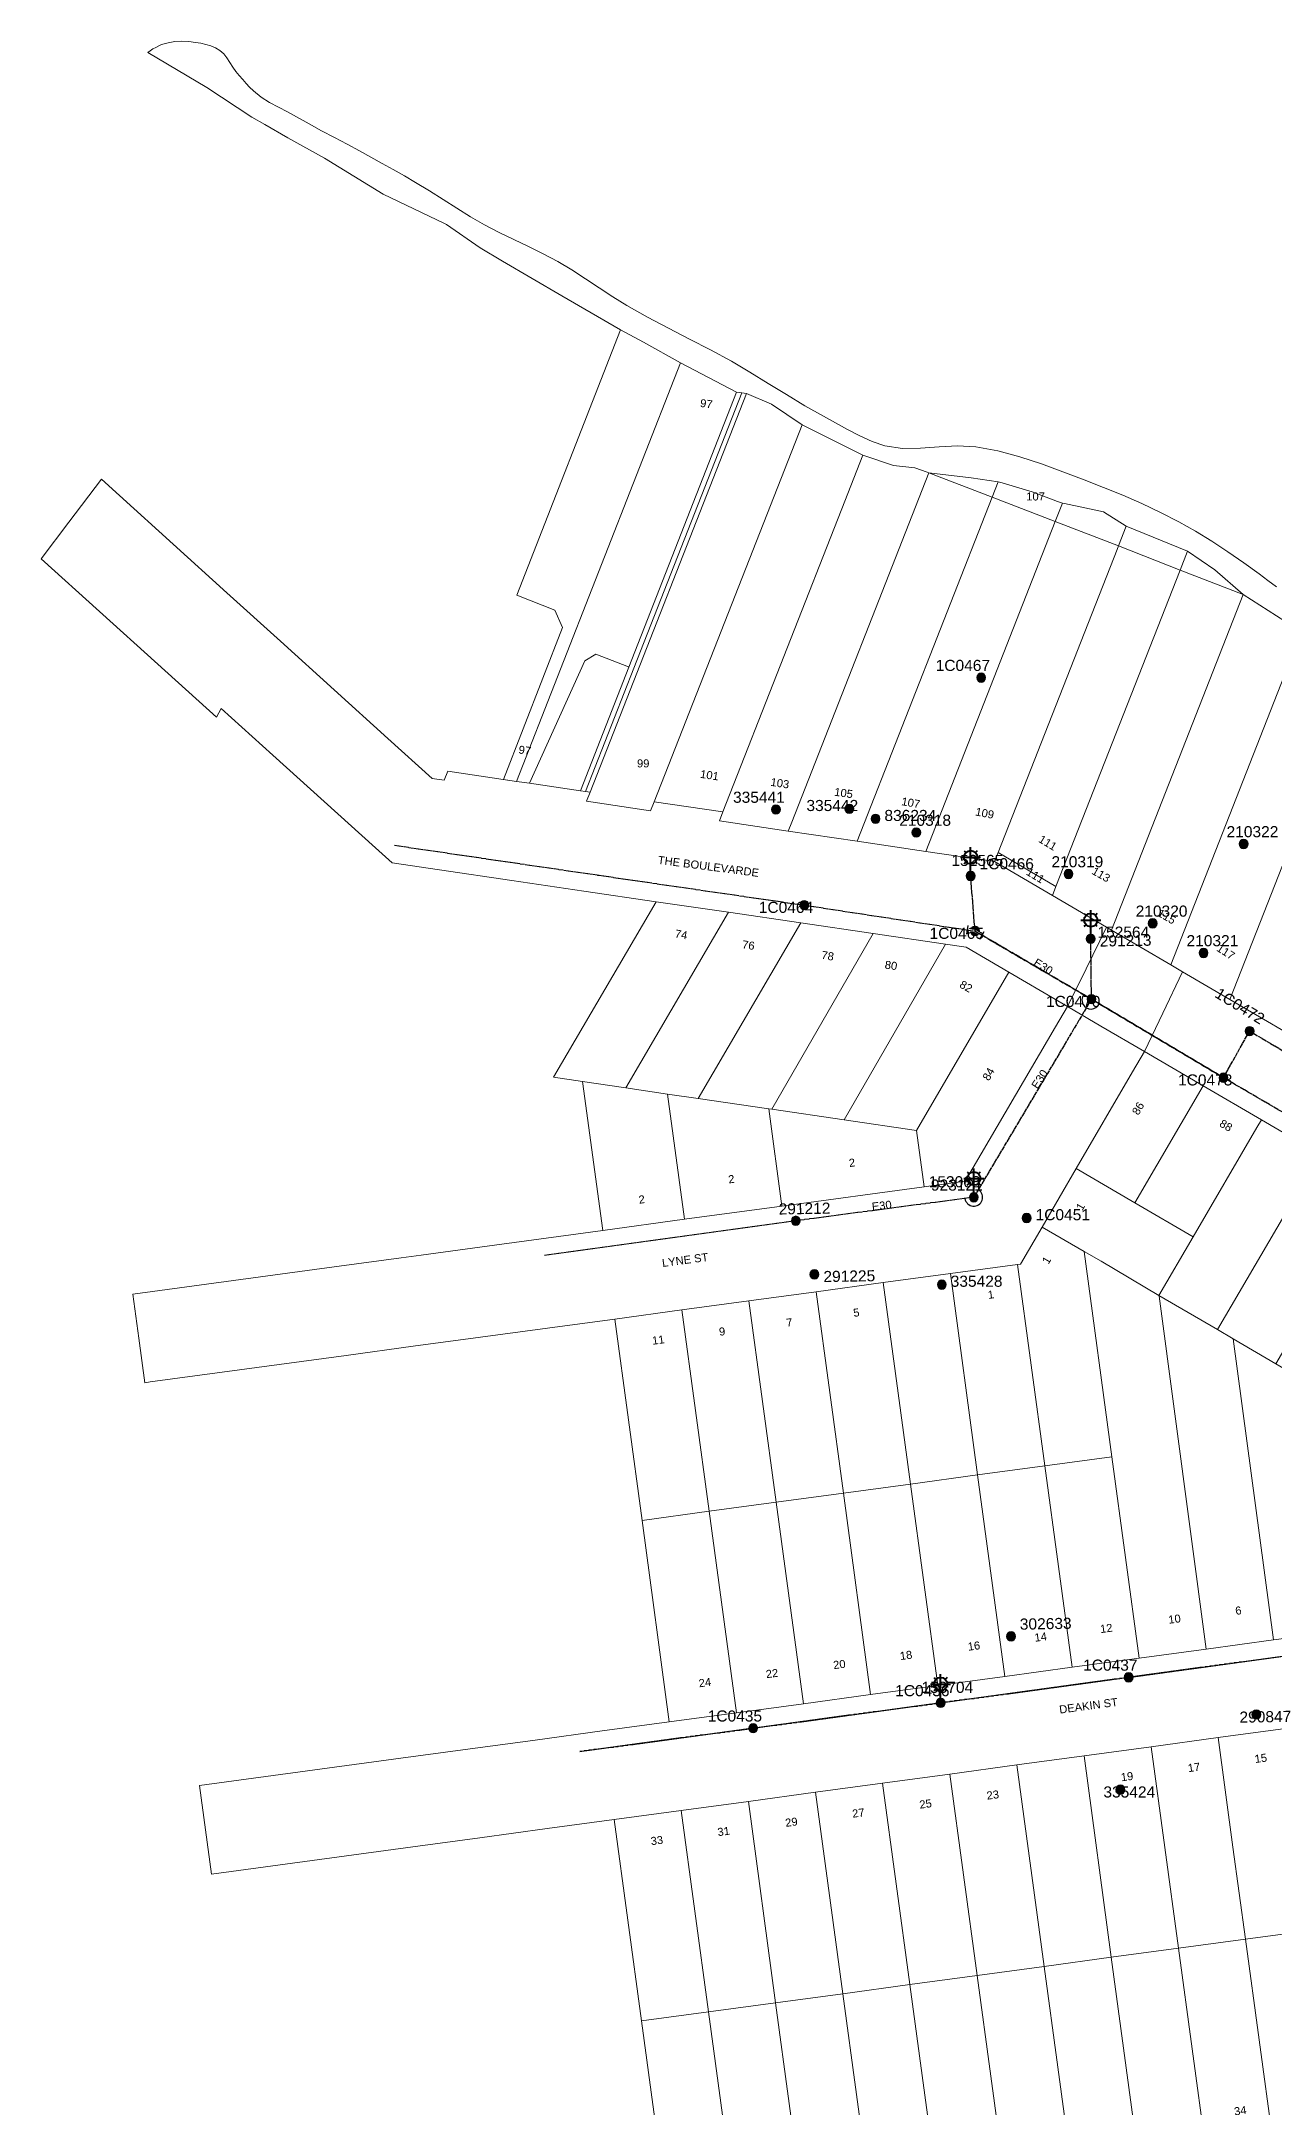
# Model space of a CAD drawing. Header units: metres. Extents: x 299834 to 302538, y 6172833 to 6174390.
# Drawn here: x 299833.8 to 300111.3, y 6173644.1 to 6174108.9 of the extents above; entities that cross this region are included whole.
import ezdxf
from ezdxf.enums import TextEntityAlignment as Align

# ---------------------------------------------------------------- set-up
doc = ezdxf.new("R2010")
doc.units = ezdxf.units.M
doc.linetypes.add('Cable Exist OH', pattern=[1, 1, 0])
doc.layers.get('0').update_dxf_attribs({"color": 6})
for name, color, linetype, lineweight in [('Cadastre Buildings_SP_EXT', 9, 'Continuous', 5), ('Cadastre Land Parcels_SP_EXT', 9, 'Continuous', 5), ('Cadastre Roads_SP_EXT', 9, 'Continuous', 5)]:
    doc.layers.add(name, color=color, linetype=linetype, lineweight=lineweight)
for name, color, linetype in [('Equip_SP_SL_EXT', 7, 'Continuous'), ('Mains_LV_EXT', 7, 'Continuous'), ('Mains_SL_EXT', 7, 'Continuous'), ('SupportsOH_SP_TR_HV_LV_SL_EXT', 7, 'Continuous')]:
    doc.layers.add(name, color=color, linetype=linetype)
doc.styles.add('iecARIAL', font='arial.ttf', dxfattribs={"height": 2})
doc.styles.add('POLE_LABEL', font='arial.ttf')
doc.styles.get("Standard").update_dxf_attribs({"font": 'arial.ttf'})

# ---------------------------------------------------------------- blocks, each defined once
blk = doc.blocks.new('SL_LANTERN_EXT')
at = {"lineweight": 40}
for p, q in [((-1.46, 5.68), (-1.06, 5.28)), ((0, 1.97), (0, 6.47)), ((1.46, 5.68), (1.06, 5.28)), ((-2.25, 4.22), (2.25, 4.22)), ((-1.46, 2.76), (-1.06, 3.16)), ((0, 0), (0, 2.72)), ((1.46, 2.76), (1.06, 3.16))]:
    blk.add_line(p, q, dxfattribs=at)
blk.add_circle((0, 4.22), 1.5, dxfattribs=at)
at = {"style": 'iecARIAL', "flags": 8}
blk.add_attdef('ASSET_NUM', (1.5, 1.5), '', height=2.5, dxfattribs=at)
for tag, p, height, flags in [('OPERATING_VOLTAGE', (0.98, -1.65), 0.2, 9), ('ORIENTATION', (0.98, -1.85), 0.2, 9), ('OWNED_BY', (0.98, -2.05), 0.2, 9), ('STATE', (0.98, -2.25), 0.2, 9), ('CONSTRUCTED_VOLTAGE', (0.98, -0.65), 0.2, 9), ('CONTROL_TYPE', (0.98, -0.85), 0.2, 9), ('LANTERN_PURPOSE', (0.98, -1.05), 0.2, 9), ('LANTERN_TYPE', (0.98, -1.25), 0.2, 9), ('NO_PHASES', (0.98, -1.45), 0.2, 9), ('USAGE', (0.98, -2.45), 0.2, 9), ('CEXIST', (0.98, -2.65), 0.2, 9), ('CNEW', (0.98, -2.85), 0.2, 9), ('CNUMBER', (0.98, -3.05), 0.2, 9), ('CREMOVE', (0.98, -3.25), 0.2, 9), ('CREPLACE', (0.98, -3.45), 0.2, 9), ('LKINGHEIGHT', (0.98, -3.65), 0.2, 9), ('LBRACKET', (0.98, -3.85), 0.2, 9), ('LBRACKETVOCAB', (0.98, -4.05), 0.2, 9), ('LCATEGORY', (0.98, -4.25), 0.2, 9), ('LCHARGE1', (0.98, -4.45), 0.2, 9), ('LCHARGE1PERCENT', (0.98, -4.65), 0.2, 9), ('LNUMBER', (2.18, -3.25), 2.5, 8), ('STREETNAME', (0.98, -9.25), 0.2, 9), ('SUBURB', (0.98, -9.45), 0.2, 1), ('LCHARGE2', (0.98, -4.85), 0.2, 9), ('LCHARGE2PERCENT', (0.98, -5.05), 0.2, 9), ('LCHARGE3', (0.98, -5.25), 0.2, 9), ('LCHARGE3PERCENT', (0.98, -5.45), 0.2, 9), ('LEXIST', (0.98, -5.65), 0.2, 9), ('LLAMP', (0.98, -5.85), 0.2, 9), ('LLAMPVOCAB', (0.98, -6.05), 0.2, 9), ('LMAST', (0.98, -6.25), 0.2, 9), ('LMASTVOCAB', (0.98, -6.45), 0.2, 9), ('LNEW', (0.98, -6.65), 0.2, 9), ('LANTNUMBER', (0.98, -6.85), 0.2, 9), ('LOUTREACH', (0.98, -7.25), 0.2, 9), ('LOUTREACHVOCAB', (0.98, -7.45), 0.2, 9), ('LRATECODE', (0.98, -7.65), 0.2, 9), ('LREMOVE', (0.98, -7.85), 0.2, 9), ('LREPLACE', (0.98, -8.05), 0.2, 9), ('LTYPE', (0.98, -8.25), 0.2, 9), ('LTYPEVOCAB', (0.98, -8.45), 0.2, 9), ('LEGEND', (0.98, -8.65), 0.2, 9), ('LOCATION', (0.98, -8.85), 0.2, 9), ('NOTES', (0.98, -9.05), 0.2, 9)]:
    blk.add_attdef(tag, p, '', height=height, dxfattribs=dict(flags=flags))
blk = doc.blocks.new('POLE_EXT')
blk.add_hatch(color=256).paths.add_polyline_path([(-1, 0, 1), (1, 0, 1)])
blk.add_lwpolyline([(-1, 0, 1), (1, 0, 1)], format="xyb", close=True)
for tag, height, flags, p in [('pNumber', 2.5, 8, (-17.84, 2.07)), ('OWNED_BY', 0.2, 9, (1.35, -0.4)), ('SPECIAL_USE', 0.2, 9, (1.35, -0.8)), ('STATE', 0.2, 9, (1.35, -1)), ('cLV', 0.2, 9, (1.35, -1.4)), ('hDepth', 0.2, 9, (1.35, -1.6)), ('hDia', 0.2, 9, (1.35, -1.8)), ('cHV', 0.2, 9, (1.35, -2)), ('cLinedev', 0.2, 9, (1.35, -3.4)), ('pExisting', 0.2, 9, (1.35, -3.8)), ('pFooting', 0.2, 9, (1.35, -4.4)), ('pNew', 0.2, 9, (1.35, -4.6)), ('PARENT', 0.2, 9, (1.35, -0.6)), ('USAGE', 0.2, 9, (1.35, -1.2)), ('LBRACKET', 0.2, 9, (1.35, -2.2)), ('LExisting', 0.2, 9, (1.35, -2.4)), ('LANTNUMBER', 0.2, 9, (1.35, -2.6)), ('LOther', 0.2, 9, (1.35, -2.8)), ('LRemove', 0.2, 9, (1.35, -3)), ('LEGEND', 0.2, 9, (1.35, -3.2)), ('LOCATION', 0.2, 9, (1.35, -3.6)), ('PFNUMBER', 0.2, 9, (1.35, -4)), ('NEWPFNUMBER', 0.2, 9, (1.35, -4.2)), ('pRelocate', 0.2, 9, (1.35, -5)), ('pRemove', 0.2, 9, (1.35, -5.2)), ('pReplace', 0.2, 9, (1.35, -5.4)), ('pStay', 0.2, 9, (1.35, -5.6)), ('pType', 0.2, 9, (1.35, -5.8)), ('cspan', 0.2, 9, (1.35, -6)), ('STREETNAME', 0.2, 9, (1.35, -6.2)), ('SUBURB', 0.2, 9, (1.35, -6.4)), ('OPERATED_BY', 0.2, 9, (1.36, -7.01)), ('NOTES', 0.2, 9, (1.35, -6.6)), ('MAINTAINED_BY', 0.2, 9, (1.36, -6.81))]:
    blk.add_attdef(tag, text='', height=height, dxfattribs=dict(flags=flags)).set_placement(p, align=Align.MIDDLE_LEFT)
at = {"style": 'POLE_LABEL'}
for tag, height, flags, p in [('STRUCTURE_PLANT_NUMBER', 0.2, 9, (1.35, 0.03)), ('ASSET_NUM', 2.5, 8, (2, 2)), ('STREET_CODE', 0.2, 9, (1.35, -0.2))]:
    blk.add_attdef(tag, text='', height=height, dxfattribs=dict(at, flags=flags)).set_placement(p, align=Align.MIDDLE_LEFT)
at = {"flags": 1}
blk.add_attdef('Z', (1.35, -7.33), '', height=0.2, dxfattribs=at)
blk = doc.blocks.new('End Shackle_EXT')
blk.add_wipeout([(0, 0.25), (1.81, 0.25), (1.82, -0.25), (0, -0.25)])
blk.add_line((1.81, -1), (1.81, 1))
at = {"flags": 1}
blk.add_attdef('Z', (0, 0), '', height=0.2, dxfattribs=at)
at = {"flags": 9}
for tag, p in [('CONNECTOR_TYPE', (0, 0)), ('CONSTRUCTED_VOLTAGE', (0, -0.2)), ('OPERATING_VOLTAGE', (0, -0.6)), ('ORIENTATION', (0, -0.8)), ('OWNED_BY', (0, -1)), ('STATE', (0, -1.2)), ('NO_PHASES', (0, -0.4)), ('USAGE', (0, -1.4)), ('NOTES', (0, -1.6))]:
    blk.add_attdef(tag, text='', height=0.2, dxfattribs=at).set_placement(p, align=Align.MIDDLE_LEFT)

msp = doc.modelspace()

# ---------------------------------------------------------------- linework, layer by layer
at = {"layer": 'Cadastre Buildings_SP_EXT', "linetype": 'Continuous'}
for points in [[(300044.5, 6173786.42), (300038.36, 6173831.73), (300023.25, 6173829.68), (300029.39, 6173784.37), (300044.5, 6173786.42)], [(300074.57, 6173677.92), (300068.43, 6173723.24), (300053.33, 6173721.19), (300059.47, 6173675.87), (300074.57, 6173677.92)]]:
    msp.add_lwpolyline(points, close=True, dxfattribs=at)
at = {"layer": 'Cadastre Land Parcels_SP_EXT', "linetype": 'Continuous'}
msp.add_lwpolyline([(300111.72, 6173986.16), (300109.8, 6173987.63), (300107.86, 6173989.08), (300104.36, 6173991.6), (300100.79, 6173994.05), (300097.17, 6173996.42), (300093.49, 6173998.67), (300089.74, 6174000.81), (300085.62, 6174002.94), (300081.41, 6174004.94), (300077.14, 6174006.8), (300072.82, 6174008.56), (300068.48, 6174010.23), (300063.69, 6174012.05), (300058.85, 6174013.82), (300053.97, 6174015.43), (300049.05, 6174016.75), (300044.08, 6174017.68), (300039.99, 6174017.89), (300035.83, 6174017.66), (300031.67, 6174017.34), (300027.58, 6174017.29), (300027.58, 6174017.29), (300023.65, 6174017.88), (300020.78, 6174018.85), (300017.98, 6174020.12), (300015.23, 6174021.58), (300012.51, 6174023.11), (300009.79, 6174024.6), (300005.59, 6174026.93), (300001.46, 6174029.41), (299997.36, 6174031.95), (299993.26, 6174034.47), (299989.11, 6174036.91), (299984.42, 6174039.46), (299979.67, 6174041.92), (299974.92, 6174044.36), (299970.19, 6174046.85), (299965.55, 6174049.48), (299962.42, 6174051.42), (299959.34, 6174053.44), (299956.27, 6174055.47), (299953.18, 6174057.47), (299950.02, 6174059.35), (299946.78, 6174061.09), (299943.47, 6174062.71), (299940.14, 6174064.28), (299936.83, 6174065.89), (299933.57, 6174067.61), (299930.43, 6174069.44), (299927.33, 6174071.37), (299924.26, 6174073.33), (299921.17, 6174075.28), (299918.06, 6174077.16), (299915.55, 6174078.61), (299913.04, 6174080.03), (299910.52, 6174081.44), (299907.99, 6174082.84), (299905.46, 6174084.23), (299902.62, 6174085.77), (299899.77, 6174087.28), (299896.91, 6174088.78), (299894.07, 6174090.32), (299891.26, 6174091.9), (299889.26, 6174092.99), (299887.22, 6174094.05), (299885.22, 6174095.15), (299883.31, 6174096.36), (299881.56, 6174097.75), (299880.72, 6174098.56), (299879.92, 6174099.42), (299879.15, 6174100.31), (299878.39, 6174101.22), (299877.64, 6174102.13), (299876.93, 6174103.1), (299876.27, 6174104.13), (299875.6, 6174105.15), (299874.88, 6174106.08), (299874.03, 6174106.84), (299873.06, 6174107.4), (299872, 6174107.84), (299870.86, 6174108.18), (299869.71, 6174108.44), (299868.57, 6174108.63), (299867.04, 6174108.82), (299865.46, 6174108.89), (299863.88, 6174108.82), (299862.35, 6174108.58), (299860.92, 6174108.15), (299860.26, 6174107.86), (299859.61, 6174107.53), (299858.97, 6174107.17), (299858.36, 6174106.77), (299857.79, 6174106.34), (299871.09, 6174098.53), (299881.19, 6174091.86), (299884.17, 6174090.15), (299889.34, 6174087.18), (299897.59, 6174082.63), (299910.78, 6174074.53), (299924.57, 6174067.94), (299925, 6174067.65), (299932.56, 6174062.44), (299937.62, 6174059.47), (299950.92, 6174051.66), (299964.17, 6174043.99), (299969.3, 6174041.19), (299977.64, 6174036.6), (299990.28, 6174029.99), (299991.45, 6174029.81), (299992.52, 6174029.64), (299998.14, 6174027.29), (300005, 6174022.64), (300018.7, 6174015.81), (300025.55, 6174013.46), (300030.37, 6174012.94), (300033.11, 6174011.96), (300033.51, 6174011.83), (300043.03, 6174010.68), (300049.1, 6174009.82), (300050.05, 6174009.57), (300056.76, 6174007.54), (300062.48, 6174005.39), (300063.58, 6174004.98), (300064.05, 6174004.91), (300068.62, 6174003.93), (300072.83, 6174003.03), (300077.95, 6173999.86), (300091.72, 6173994.2), (300097.88, 6173989.99), (300104.26, 6173984.44), (300117.35, 6173976.07)], dxfattribs=at)
for points in [[(299977.64, 6174036.6), (299969.3, 6174041.19), (299964.17, 6174043.99), (299940.8, 6173984.28), (299949.4, 6173980.92), (299951.11, 6173977.03), (299937.86, 6173942.86), (299940.78, 6173942.42), (299977.64, 6174036.6)], [(299990.28, 6174029.99), (299977.64, 6174036.6), (299940.78, 6173942.42), (299943.7, 6173941.99), (299956.1, 6173969.52), (299958.59, 6173971.05), (299965.96, 6173968.16), (299966.06, 6173968.13), (299990.28, 6174029.99)], [(299967.14, 6173967.89), (299991.45, 6174029.81), (299990.28, 6174029.99), (299966.06, 6173968.13), (299955.17, 6173940.3), (299956.25, 6173940.14), (299967.14, 6173967.89)], [(299992.52, 6174029.64), (299991.45, 6174029.81), (299967.14, 6173967.89), (299956.25, 6173940.14), (299957.33, 6173939.98), (299992.52, 6174029.64)], [(299971.73, 6173937.85), (300005, 6174022.64), (299998.14, 6174027.29), (299992.52, 6174029.64), (299957.33, 6173939.98), (299956.53, 6173937.94), (299970.93, 6173935.82), (299971.73, 6173937.85)], [(300014.6, 6174005.44), (300018.7, 6174015.81), (300005, 6174022.64), (299971.73, 6173937.85), (299987.2, 6173935.57), (300014.6, 6174005.44)], [(300002.71, 6173933.28), (300033.51, 6174011.83), (300033.11, 6174011.96), (300030.37, 6174012.94), (300025.55, 6174013.46), (300018.7, 6174015.81), (300014.6, 6174005.44), (299987.2, 6173935.57), (299986.4, 6173933.53), (300001.88, 6173931.25), (300002.71, 6173933.28)], [(300047.74, 6174006.35), (300033.51, 6174011.83), (300002.71, 6173933.28), (300001.88, 6173931.25), (300017.36, 6173928.96), (300047.74, 6174006.35)], [(300049.1, 6174009.82), (300043.03, 6174010.68), (300033.51, 6174011.83), (300047.74, 6174006.35), (300049.1, 6174009.82)], [(300063.58, 6174004.98), (300062.48, 6174005.39), (300056.76, 6174007.54), (300050.05, 6174009.57), (300049.1, 6174009.82), (300047.74, 6174006.35), (300061.96, 6174000.87), (300063.58, 6174004.98)], [(300061.96, 6174000.87), (300047.74, 6174006.35), (300017.36, 6173928.96), (300032.84, 6173926.67), (300061.96, 6174000.87)], [(300077.95, 6173999.86), (300072.83, 6174003.03), (300068.62, 6174003.93), (300064.05, 6174004.91), (300063.58, 6174004.98), (300061.96, 6174000.87), (300076.2, 6173995.39), (300077.95, 6173999.86)], [(300049.13, 6173926.43), (300075.89, 6173994.6), (300076.2, 6173995.39), (300061.96, 6174000.87), (300032.84, 6173926.67), (300048.33, 6173924.39), (300049.13, 6173926.43)], [(300091.72, 6173994.2), (300077.95, 6173999.86), (300076.2, 6173995.39), (300090.03, 6173989.91), (300091.72, 6173994.2)], [(300090.03, 6173989.91), (300076.2, 6173995.39), (300075.89, 6173994.6), (300049.13, 6173926.43), (300062.1, 6173918.75), (300090.03, 6173989.91)], [(300097.88, 6173989.99), (300091.72, 6173994.2), (300090.03, 6173989.91), (300104.26, 6173984.44), (300097.88, 6173989.99)], [(300104.26, 6173984.44), (300090.03, 6173989.91), (300062.1, 6173918.75), (300061.31, 6173916.78), (300073.49, 6173909.64), (300074.64, 6173908.97), (300104.26, 6173984.44)], [(300117.35, 6173976.07), (300104.26, 6173984.44), (300074.64, 6173908.97), (300087.95, 6173901.16), (300117.35, 6173976.07)], [(300131.66, 6173970.82), (300117.35, 6173976.07), (300087.95, 6173901.16), (300090.62, 6173899.6), (300101.26, 6173893.36), (300131.66, 6173970.82)], [(300145.64, 6173964.72), (300131.66, 6173970.82), (300101.26, 6173893.36), (300114.57, 6173885.56), (300145.64, 6173964.72)], [(300062.1, 6173918.75), (300049.13, 6173926.43), (300048.33, 6173924.39), (300061.31, 6173916.78), (300062.1, 6173918.75)], [(299988.46, 6173912.98), (299972.19, 6173915.36), (299949.1, 6173875.86), (299955.62, 6173874.9), (299965.36, 6173873.48), (299988.46, 6173912.98)], [(300004.71, 6173910.59), (299988.46, 6173912.98), (299965.36, 6173873.48), (299974.76, 6173872.1), (299981.62, 6173871.1), (300004.71, 6173910.59)], [(300020.98, 6173908.21), (300004.71, 6173910.59), (299981.62, 6173871.1), (299997.51, 6173868.78), (299998.23, 6173868.68), (300020.98, 6173908.21)], [(300037.25, 6173905.83), (300020.98, 6173908.21), (299998.23, 6173868.68), (300014.49, 6173866.3), (300037.25, 6173905.83)], [(300051.55, 6173899.5), (300041.9, 6173905.14), (300037.25, 6173905.83), (300014.49, 6173866.3), (300030.75, 6173863.92), (300051.55, 6173899.5)], [(300041.7, 6173852.47), (300061.99, 6173887.23), (300064.7, 6173891.81), (300062.54, 6173893.07), (300051.55, 6173899.5), (300030.75, 6173863.92), (300032.47, 6173851.22), (300041.7, 6173852.47)], [(300095.22, 6173873.97), (300082.07, 6173881.66), (300079.36, 6173877.07), (300066.68, 6173855.35), (300079.84, 6173847.65), (300095.22, 6173873.97)], [(299978.57, 6173843.92), (299974.76, 6173872.1), (299965.36, 6173873.48), (299955.62, 6173874.9), (299960.15, 6173841.43), (299978.57, 6173843.92)], [(300107.35, 6173864.55), (300108.38, 6173866.27), (300095.22, 6173873.97), (300079.84, 6173847.65), (300092.99, 6173839.96), (300107.35, 6173864.55)], [(300000.47, 6173846.89), (299997.51, 6173868.78), (299981.62, 6173871.1), (299974.76, 6173872.1), (299978.57, 6173843.92), (300000.47, 6173846.89)], [(300032.47, 6173851.22), (300030.75, 6173863.92), (300014.49, 6173866.3), (299998.23, 6173868.68), (299997.51, 6173868.78), (300000.47, 6173846.89), (300032.47, 6173851.22)], [(300121.53, 6173858.58), (300108.38, 6173866.27), (300107.35, 6173864.55), (300092.99, 6173839.96), (300085.3, 6173826.81), (300098.46, 6173819.11), (300121.53, 6173858.58)], [(300092.99, 6173839.96), (300079.84, 6173847.65), (300066.68, 6173855.35), (300058.99, 6173842.19), (300068.45, 6173836.66), (300072.26, 6173834.49), (300085.3, 6173826.81), (300092.99, 6173839.96)], [(300114.96, 6173817.15), (300134.69, 6173850.89), (300121.53, 6173858.58), (300098.46, 6173819.11), (300101.98, 6173817.05), (300111.61, 6173811.42), (300114.96, 6173817.15)], [(300074.7, 6173790.51), (300068.45, 6173836.66), (300058.99, 6173842.19), (300054.12, 6173833.86), (300053.46, 6173833.77), (300059.6, 6173788.47), (300074.7, 6173790.51)], [(300059.6, 6173788.47), (300053.46, 6173833.77), (300038.36, 6173831.73), (300044.5, 6173786.42), (300059.6, 6173788.47)], [(300095.94, 6173747.26), (300085.33, 6173826.61), (300085.3, 6173826.81), (300072.26, 6173834.49), (300068.45, 6173836.66), (300074.7, 6173790.51), (300080.84, 6173745.21), (300095.94, 6173747.26)], [(300014.29, 6173782.33), (300008.15, 6173827.63), (299993.05, 6173825.59), (299999.19, 6173780.28), (300014.29, 6173782.33)], [(300029.39, 6173784.37), (300023.25, 6173829.68), (300008.15, 6173827.63), (300014.29, 6173782.33), (300029.39, 6173784.37)], [(299984.09, 6173778.24), (299977.95, 6173823.54), (299962.85, 6173821.49), (299968.99, 6173776.19), (299984.09, 6173778.24)], [(299999.19, 6173780.28), (299993.05, 6173825.59), (299977.95, 6173823.54), (299984.09, 6173778.24), (299999.19, 6173780.28)], [(300111.04, 6173749.3), (300101.98, 6173817.05), (300098.46, 6173819.11), (300085.3, 6173826.81), (300085.33, 6173826.61), (300095.94, 6173747.26), (300111.04, 6173749.3)], [(300116.31, 6173750.02), (300126.15, 6173751.35), (300118.66, 6173807.3), (300111.61, 6173811.42), (300101.98, 6173817.05), (300111.04, 6173749.3), (300116.31, 6173750.02)], [(300080.84, 6173745.21), (300074.7, 6173790.51), (300059.6, 6173788.47), (300065.74, 6173743.16), (300080.84, 6173745.21)], [(300050.63, 6173741.11), (300044.5, 6173786.42), (300029.39, 6173784.37), (300035.53, 6173739.07), (300050.63, 6173741.11)], [(300065.74, 6173743.16), (300059.6, 6173788.47), (300044.5, 6173786.42), (300050.63, 6173741.11), (300065.74, 6173743.16)], [(300020.43, 6173737.02), (300014.29, 6173782.33), (299999.19, 6173780.28), (300005.33, 6173734.97), (300020.43, 6173737.02)], [(300035.53, 6173739.07), (300029.39, 6173784.37), (300014.29, 6173782.33), (300020.43, 6173737.02), (300035.53, 6173739.07)], [(299990.23, 6173732.93), (299984.09, 6173778.24), (299968.99, 6173776.19), (299975.12, 6173730.88), (299990.23, 6173732.93)], [(300005.33, 6173734.97), (299999.19, 6173780.28), (299984.09, 6173778.24), (299990.23, 6173732.93), (300005.33, 6173734.97)], [(300089.68, 6173679.96), (300083.53, 6173725.28), (300068.43, 6173723.24), (300074.57, 6173677.92), (300089.68, 6173679.96)], [(300104.78, 6173682.01), (300101.95, 6173702.67), (300098.63, 6173727.33), (300083.53, 6173725.28), (300089.68, 6173679.96), (300104.78, 6173682.01)], [(300119.88, 6173684.06), (300113.74, 6173729.38), (300098.63, 6173727.33), (300101.95, 6173702.67), (300104.78, 6173682.01), (300119.88, 6173684.06)], [(300059.47, 6173675.87), (300053.33, 6173721.19), (300038.23, 6173719.14), (300044.37, 6173673.83), (300059.47, 6173675.87)], [(300029.27, 6173671.78), (300023.13, 6173717.09), (300008.03, 6173715.05), (300014.17, 6173669.73), (300029.27, 6173671.78)], [(300044.37, 6173673.83), (300038.23, 6173719.14), (300023.13, 6173717.09), (300029.27, 6173671.78), (300044.37, 6173673.83)], [(299999.06, 6173667.69), (299992.92, 6173713), (299977.82, 6173710.95), (299983.96, 6173665.64), (299999.06, 6173667.69)], [(300014.17, 6173669.73), (300008.03, 6173715.05), (299992.92, 6173713), (299999.06, 6173667.69), (300014.17, 6173669.73)], [(299983.96, 6173665.64), (299977.82, 6173710.95), (299962.72, 6173708.91), (299968.86, 6173663.6), (299983.96, 6173665.64)], [(300118.57, 6173637.74), (300126.02, 6173638.75), (300119.88, 6173684.06), (300104.78, 6173682.01), (300110.92, 6173636.71), (300118.57, 6173637.74)], [(300095.81, 6173634.66), (300089.68, 6173679.96), (300074.57, 6173677.92), (300080.71, 6173632.61), (300095.81, 6173634.66)], [(300110.92, 6173636.71), (300104.78, 6173682.01), (300089.68, 6173679.96), (300095.81, 6173634.66), (300110.92, 6173636.71)], [(300065.61, 6173630.57), (300059.47, 6173675.87), (300044.37, 6173673.83), (300050.51, 6173628.52), (300065.61, 6173630.57)], [(300080.71, 6173632.61), (300074.57, 6173677.92), (300059.47, 6173675.87), (300065.61, 6173630.57), (300080.71, 6173632.61)], [(300020.31, 6173624.43), (300014.17, 6173669.73), (299999.06, 6173667.69), (300005.2, 6173622.38), (300020.31, 6173624.43)], [(300035.41, 6173626.47), (300029.27, 6173671.78), (300014.17, 6173669.73), (300020.31, 6173624.43), (300035.41, 6173626.47)], [(300050.51, 6173628.52), (300044.37, 6173673.83), (300029.27, 6173671.78), (300035.41, 6173626.47), (300050.51, 6173628.52)], [(299990.1, 6173620.33), (299983.96, 6173665.64), (299968.86, 6173663.6), (299975, 6173618.29), (299990.1, 6173620.33)], [(300005.2, 6173622.38), (299999.06, 6173667.69), (299983.96, 6173665.64), (299990.1, 6173620.33), (300005.2, 6173622.38)]]:
    msp.add_lwpolyline(points, close=True, dxfattribs=at)
at = {"layer": 'Cadastre Roads_SP_EXT', "linetype": 'Continuous'}
for points in [[(299899.75, 6173963.01), (299887.67, 6173973.94), (299875.59, 6173984.87), (299863.51, 6173995.8), (299851.43, 6174006.73), (299847.35, 6174010.43), (299840.07, 6174000.75), (299833.85, 6173992.48), (299860.05, 6173968.81), (299873.25, 6173956.9), (299874.34, 6173958.78), (299885.9, 6173948.35), (299897.45, 6173937.91), (299909.01, 6173927.48), (299912.78, 6173924.07), (299923.41, 6173922.51), (299939.67, 6173920.13), (299955.93, 6173917.74), (299972.19, 6173915.36), (299988.46, 6173912.98), (300004.71, 6173910.59), (300020.98, 6173908.21), (300037.25, 6173905.83), (300041.9, 6173905.14), (300051.55, 6173899.5), (300062.54, 6173893.07), (300064.7, 6173891.81), (300068.88, 6173900.28), (300073.49, 6173909.64), (300061.31, 6173916.78), (300048.33, 6173924.39), (300032.84, 6173926.67), (300017.36, 6173928.96), (300001.88, 6173931.25), (299986.4, 6173933.53), (299987.2, 6173935.57), (299971.73, 6173937.85), (299970.93, 6173935.82), (299956.53, 6173937.94), (299957.33, 6173939.98), (299956.25, 6173940.14), (299955.17, 6173940.3), (299943.7, 6173941.99), (299940.78, 6173942.42), (299925.31, 6173944.71), (299924.51, 6173942.67), (299921.78, 6173943.08), (299911.83, 6173952.08), (299899.75, 6173963.01)], [(299858.33, 6173807.34), (299902.44, 6173813.31), (299917.54, 6173815.36), (299932.64, 6173817.4), (299947.74, 6173819.45), (299962.85, 6173821.49), (299977.95, 6173823.54), (299993.05, 6173825.59), (300008.15, 6173827.63), (300023.25, 6173829.68), (300038.36, 6173831.73), (300053.46, 6173833.77), (300054.12, 6173833.86), (300058.99, 6173842.19), (300066.68, 6173855.35), (300079.36, 6173877.07), (300082.07, 6173881.66), (300072.24, 6173887.4), (300064.7, 6173891.81), (300061.99, 6173887.23), (300041.7, 6173852.47), (300032.47, 6173851.22), (300000.47, 6173846.89), (299978.57, 6173843.92), (299960.15, 6173841.43), (299937.49, 6173838.36), (299919.3, 6173835.89), (299914.84, 6173835.29), (299899.74, 6173833.24), (299854.43, 6173827.11), (299855.78, 6173817.17), (299857.13, 6173807.17), (299858.33, 6173807.34)]]:
    msp.add_lwpolyline(points, close=True, dxfattribs=at)
for points in [[(300114.57, 6173885.56), (300101.26, 6173893.36), (300090.62, 6173899.6), (300086.17, 6173890.26), (300082.07, 6173881.66), (300095.22, 6173873.97), (300108.38, 6173866.27), (300121.53, 6173858.58)], [(300116.31, 6173750.02), (300111.04, 6173749.3), (300095.94, 6173747.26), (300080.84, 6173745.21), (300065.74, 6173743.16), (300050.63, 6173741.11), (300035.53, 6173739.07), (300020.43, 6173737.02), (300005.33, 6173734.97), (299990.23, 6173732.93), (299975.12, 6173730.88), (299960.02, 6173728.84), (299944.92, 6173726.79), (299929.82, 6173724.74), (299914.72, 6173722.7), (299869.41, 6173716.56), (299870.76, 6173706.56), (299872.11, 6173696.62), (299917.42, 6173702.77), (299917.42, 6173702.77), (299932.52, 6173704.81), (299947.62, 6173706.86), (299962.72, 6173708.91), (299977.82, 6173710.95), (299992.92, 6173713), (300008.03, 6173715.05), (300023.13, 6173717.09), (300038.23, 6173719.14), (300053.33, 6173721.19), (300068.43, 6173723.24), (300083.53, 6173725.28), (300098.63, 6173727.33), (300113.74, 6173729.38)]]:
    msp.add_lwpolyline(points, dxfattribs=at)
at = {"layer": 'Mains_LV_EXT', "linetype": 'Cable Exist OH'}
for points in [[(299959.34, 6173921.31), (300005.49, 6173914.59)], [(300070.11, 6173893.43), (300043.64, 6173848.87)], [(300099.81, 6173875.77), (300070.11, 6173893.43)], [(300145.28, 6173849.21), (300099.81, 6173875.77)], [(300043.64, 6173848.87), (300003.59, 6173843.59)], [(300003.59, 6173843.59), (299946.97, 6173835.76)], [(300078.47, 6173740.89), (300128.28, 6173747.67)], [(300036.17, 6173735.15), (300078.47, 6173740.89)], [(299994, 6173729.45), (300036.17, 6173735.15)], [(299955.02, 6173724.21), (299994, 6173729.45)]]:
    msp.add_lwpolyline(points, dxfattribs=at)
at = {"layer": 'Mains_LV_EXT', "linetype": 'Continuous'}
for points in [[(300068.38, 6173894.43, 1.131083), (300071.81, 6173892.43)], [(300041.65, 6173848.59, 1.55441), (300044.71, 6173850.56)]]:
    msp.add_lwpolyline(points, format="xyb", dxfattribs=at)
at = {"layer": 'Mains_SL_EXT', "linetype": 'Cable Exist OH'}
for points in [[(300070.11, 6173893.43), (300069.95, 6173907.01)], [(300070.11, 6173893.43), (300043.64, 6173848.87)], [(300070.11, 6173893.43), (300099.81, 6173875.77), (300105.68, 6173886.25), (300138.3, 6173867.1)], [(300128.28, 6173747.67), (300078.47, 6173740.89), (300036.17, 6173735.15)], [(300036.17, 6173735.15), (299994, 6173729.45), (299955.02, 6173724.21)]]:
    msp.add_lwpolyline(points, dxfattribs=at)

# ---------------------------------------------------------------- block references
at = {"layer": 'Equip_SP_SL_EXT'}
ref = msp.add_blockref('SL_LANTERN_EXT', (300042.93, 6173921.15), dxfattribs=at)
ref.add_attrib('ASSET_NUM', '152565', dxfattribs={"layer": '0', "height": 2.5, "rotation": 359.9857, "style": 'iecARIAL'}).set_placement((300044.43, 6173922.65), align=Align.BOTTOM_CENTER)
ref = msp.add_blockref('SL_LANTERN_EXT', (300069.95, 6173907.01), dxfattribs=at)
ref.add_attrib('ASSET_NUM', '152564', dxfattribs={"layer": '0', "height": 2.5, "style": 'iecARIAL'}).set_placement((300071.45, 6173908.51), align=Align.MIDDLE_LEFT)
ref = msp.add_blockref('SL_LANTERN_EXT', (300043.64, 6173848.87), dxfattribs=at)
ref.add_attrib('ASSET_NUM', '153068', dxfattribs={"layer": '0', "height": 2.5, "style": 'iecARIAL'}).set_placement((300045.14, 6173850.37), align=Align.BOTTOM_RIGHT)
ref = msp.add_blockref('SL_LANTERN_EXT', (300036.17, 6173735.15), dxfattribs=at)
ref.add_attrib('ASSET_NUM', '153704', dxfattribs={"layer": '0', "height": 2.5, "style": 'iecARIAL'}).set_placement((300037.67, 6173736.65), align=Align.BOTTOM_CENTER)
at = {"layer": 'SupportsOH_SP_TR_HV_LV_SL_EXT'}
ref = msp.add_blockref('POLE_EXT', (300045.29, 6173965.76), dxfattribs=at)
ref.add_attrib('ASSET_NUM', '1C0467', dxfattribs={"layer": '0', "height": 2.5, "style": 'POLE_LABEL'}).set_placement((300047.29, 6173966.51), align=Align.BOTTOM_RIGHT)
ref = msp.add_blockref('POLE_EXT', (299999.12, 6173936.1), dxfattribs=at)
ref.add_attrib('ASSET_NUM', '335441', dxfattribs={"layer": '0', "height": 2.5, "style": 'POLE_LABEL'}).set_placement((300001.12, 6173936.85), align=Align.BOTTOM_RIGHT)
ref = msp.add_blockref('POLE_EXT', (300015.63, 6173936.25), dxfattribs=at)
ref.add_attrib('ASSET_NUM', '335442', dxfattribs={"layer": '0', "height": 2.5, "style": 'POLE_LABEL'}).set_placement((300017.63, 6173937), align=Align.MIDDLE_RIGHT)
ref = msp.add_blockref('POLE_EXT', (300021.53, 6173934.01), dxfattribs=at)
ref.add_attrib('ASSET_NUM', '836234', dxfattribs={"layer": '0', "height": 2.5, "style": 'POLE_LABEL'}).set_placement((300023.53, 6173934.76), align=Align.MIDDLE_LEFT)
ref = msp.add_blockref('POLE_EXT', (300030.69, 6173930.93), dxfattribs=at)
ref.add_attrib('ASSET_NUM', '210318', dxfattribs={"layer": '0', "height": 2.5, "style": 'POLE_LABEL'}).set_placement((300032.69, 6173931.68), align=Align.BOTTOM_CENTER)
ref = msp.add_blockref('POLE_EXT', (300104.33, 6173928.36), dxfattribs=at)
ref.add_attrib('ASSET_NUM', '210322', dxfattribs={"layer": '0', "height": 2.5, "style": 'POLE_LABEL'}).set_placement((300106.33, 6173929.11), align=Align.BOTTOM_CENTER)
ref = msp.add_blockref('POLE_EXT', (300042.93, 6173921.15), dxfattribs=at)
ref.add_attrib('ASSET_NUM', '1C0466', dxfattribs={"layer": '0', "height": 2.5, "style": 'POLE_LABEL'}).set_placement((300044.93, 6173921.9), align=Align.BOTTOM_LEFT)
ref = msp.add_blockref('POLE_EXT', (300064.94, 6173921.6), dxfattribs=at)
ref.add_attrib('ASSET_NUM', '210319', dxfattribs={"layer": '0', "height": 2.5, "style": 'POLE_LABEL'}).set_placement((300066.94, 6173922.35), align=Align.BOTTOM_CENTER)
ref = msp.add_blockref('POLE_EXT', (300005.49, 6173914.59), dxfattribs=at)
ref.add_attrib('ASSET_NUM', '1C0464', dxfattribs={"layer": '0', "height": 2.5, "style": 'POLE_LABEL'}).set_placement((300007.49, 6173915.34), align=Align.TOP_RIGHT)
ref = msp.add_blockref('POLE_EXT', (300083.88, 6173910.49), dxfattribs=at)
ref.add_attrib('ASSET_NUM', '210320', dxfattribs={"layer": '0', "height": 2.5, "style": 'POLE_LABEL'}).set_placement((300085.88, 6173911.24), align=Align.BOTTOM_CENTER)
ref = msp.add_blockref('POLE_EXT', (300043.92, 6173908.75), dxfattribs=at)
ref.add_attrib('ASSET_NUM', '1C0465', dxfattribs={"layer": '0', "height": 2.5, "style": 'POLE_LABEL'}).set_placement((300045.92, 6173909.5), align=Align.TOP_RIGHT)
ref = msp.add_blockref('POLE_EXT', (300069.95, 6173907.01), dxfattribs=at)
ref.add_attrib('ASSET_NUM', '291213', dxfattribs={"layer": '0', "height": 2.5, "rotation": 1, "style": 'POLE_LABEL'}).set_placement((300071.95, 6173907.76), align=Align.TOP_LEFT)
ref = msp.add_blockref('POLE_EXT', (300095.32, 6173903.84), dxfattribs=at)
ref.add_attrib('ASSET_NUM', '210321', dxfattribs={"layer": '0', "height": 2.5, "style": 'POLE_LABEL'}).set_placement((300097.32, 6173904.59), align=Align.BOTTOM_CENTER)
ref = msp.add_blockref('POLE_EXT', (300070.11, 6173893.43), dxfattribs=at)
ref.add_attrib('ASSET_NUM', '1C0470', dxfattribs={"layer": '0', "height": 2.5, "style": 'POLE_LABEL'}).set_placement((300072.11, 6173894.18), align=Align.TOP_RIGHT)
ref = msp.add_blockref('POLE_EXT', (300105.68, 6173886.25), dxfattribs=at)
ref.add_attrib('ASSET_NUM', '1C0472', dxfattribs={"layer": '0', "height": 2.5, "rotation": 328.4714, "style": 'POLE_LABEL'}).set_placement((300107.68, 6173887), align=Align.BOTTOM_RIGHT)
ref = msp.add_blockref('POLE_EXT', (300099.81, 6173875.77), dxfattribs=at)
ref.add_attrib('ASSET_NUM', '1C0473', dxfattribs={"layer": '0', "height": 2.5, "style": 'POLE_LABEL'}).set_placement((300101.81, 6173876.52), align=Align.TOP_RIGHT)
ref = msp.add_blockref('POLE_EXT', (300043.64, 6173848.87), dxfattribs=at)
ref.add_attrib('ASSET_NUM', '923121', dxfattribs={"layer": '0', "height": 2.5, "style": 'POLE_LABEL'}).set_placement((300045.64, 6173849.62), align=Align.BOTTOM_RIGHT)
ref = msp.add_blockref('POLE_EXT', (300003.59, 6173843.59), dxfattribs=at)
ref.add_attrib('ASSET_NUM', '291212', dxfattribs={"layer": '0', "height": 2.5, "rotation": 1, "style": 'POLE_LABEL'}).set_placement((300005.59, 6173844.34), align=Align.BOTTOM_CENTER)
ref = msp.add_blockref('POLE_EXT', (300055.54, 6173844.21), dxfattribs=at)
ref.add_attrib('ASSET_NUM', '1C0451', dxfattribs={"layer": '0', "height": 2.5, "style": 'POLE_LABEL'}).set_placement((300057.54, 6173844.96), align=Align.MIDDLE_LEFT)
ref = msp.add_blockref('POLE_EXT', (300007.78, 6173831.54), dxfattribs=at)
ref.add_attrib('ASSET_NUM', '291225', dxfattribs={"layer": '0', "height": 2.5, "rotation": 1, "style": 'POLE_LABEL'}).set_placement((300009.78, 6173832.29), align=Align.TOP_LEFT)
ref = msp.add_blockref('POLE_EXT', (300036.44, 6173829.24), dxfattribs=at)
ref.add_attrib('ASSET_NUM', '335428', dxfattribs={"layer": '0', "height": 2.5, "style": 'POLE_LABEL'}).set_placement((300038.44, 6173829.99), align=Align.MIDDLE_LEFT)
ref = msp.add_blockref('POLE_EXT', (300052.02, 6173750.11), dxfattribs=at)
ref.add_attrib('ASSET_NUM', '302633', dxfattribs={"layer": '0', "height": 2.5, "rotation": 1, "style": 'POLE_LABEL'}).set_placement((300054.02, 6173750.86), align=Align.BOTTOM_LEFT)
ref = msp.add_blockref('POLE_EXT', (300078.47, 6173740.89), dxfattribs=at)
ref.add_attrib('ASSET_NUM', '1C0437', dxfattribs={"layer": '0', "height": 2.5, "style": 'POLE_LABEL'}).set_placement((300080.47, 6173741.64), align=Align.BOTTOM_RIGHT)
ref = msp.add_blockref('POLE_EXT', (300036.17, 6173735.15), dxfattribs=at)
ref.add_attrib('ASSET_NUM', '1C0436', dxfattribs={"layer": '0', "height": 2.5, "style": 'POLE_LABEL'}).set_placement((300038.17, 6173735.9), align=Align.BOTTOM_RIGHT)
ref = msp.add_blockref('POLE_EXT', (299994, 6173729.45), dxfattribs=at)
ref.add_attrib('ASSET_NUM', '1C0435', dxfattribs={"layer": '0', "height": 2.5, "style": 'POLE_LABEL'}).set_placement((299996, 6173730.2), align=Align.BOTTOM_RIGHT)
ref = msp.add_blockref('POLE_EXT', (300107.21, 6173732.53), dxfattribs=at)
ref.add_attrib('ASSET_NUM', '290847', dxfattribs={"layer": '0', "height": 2.5, "rotation": 1, "style": 'POLE_LABEL'}).set_placement((300109.21, 6173733.28), align=Align.TOP_CENTER)
ref = msp.add_blockref('POLE_EXT', (300076.62, 6173715.61), dxfattribs=at)
ref.add_attrib('ASSET_NUM', '335424', dxfattribs={"layer": '0', "height": 2.5, "style": 'POLE_LABEL'}).set_placement((300078.62, 6173716.36), align=Align.TOP_CENTER)

# ---------------------------------------------------------------- texts
at = {"layer": 'Cadastre Land Parcels_SP_EXT'}
for s, rotation, p in [('97', 352.2695, (299981.96, 6174026.67)), ('97', 351.9992, (299941.12, 6173948.72)), ('101', 351.4377, (299981.97, 6173943.25)), ('103', 351.1103, (299997.81, 6173941.45)), ('105', 351.8755, (300012.15, 6173939.22)), ('107', 350.025, (300027.25, 6173937.1)), ('109', 348.9511, (300043.87, 6173934.79)), ('111', 329.1835, (300058.02, 6173928.9)), ('111', 328.9, (300055.25, 6173921.55)), ('113', 330.3265, (300070.01, 6173921.72)), ('115', 329.761, (300084.77, 6173912.3)), ('74', 350.3945, (299976.28, 6173907.34)), ('76', 351.5013, (299991.42, 6173904.91)), ('78', 350.8258, (300009.25, 6173902.54)), ('80', 351.9884, (300023.51, 6173900.34)), ('117', 327.7424, (300098.08, 6173904.43)), ('82', 330.3441, (300040.24, 6173896.21)), ('84', 59.7588, (300047.02, 6173874.92)), ('86', 59.6542, (300080.66, 6173867.2)), ('88', 329.6598, (300098.72, 6173864.96)), ('2', 7.868, (300015.67, 6173855.67)), ('2', 7.8635, (299988.53, 6173851.98)), ('2', 7.8885, (299968.36, 6173847.41)), ('1', 59.6613, (300068.04, 6173845.73)), ('1', 59.795, (300060.42, 6173833.67)), ('1', 7.4892, (300046.9, 6173826.01)), ('5', 7.531, (300016.64, 6173821.96)), ('9', 7.5186, (299986.44, 6173817.72)), ('7', 7.4722, (300001.56, 6173819.74)), ('11', 7.5272, (299971.38, 6173815.7)), ('10', 7.5344, (300087.52, 6173752.94)), ('6', 7.686, (300102.59, 6173754.94)), ('16', 7.6667, (300042.4, 6173746.87)), ('14', 7.5757, (300057.41, 6173748.89)), ('12', 7.6258, (300072.18, 6173750.84)), ('20', 7.541, (300012.12, 6173742.73)), ('18', 7.7135, (300027.13, 6173744.77)), ('24', 7.499, (299981.87, 6173738.65)), ('22', 7.6014, (299996.97, 6173740.69)), ('17', 7.7901, (300091.91, 6173719.56)), ('15', 7.7186, (300106.94, 6173721.62)), ('19', 7.6169, (300076.84, 6173717.5)), ('27', 7.6446, (300016.4, 6173709.31)), ('25', 7.509, (300031.52, 6173711.35)), ('23', 7.5449, (300046.64, 6173713.37)), ('31', 7.5444, (299986.09, 6173705.17)), ('29', 7.7302, (300001.34, 6173707.25)), ('33', 7.6468, (299971.07, 6173703.13)), ('34', 7.586, (300102.32, 6173642.34))]:
    msp.add_text(s, height=1.8, rotation=rotation, dxfattribs=at).set_placement(p)
for s, p in [('107', (300055.43, 6174005.61)), ('99', (299967.86, 6173945.57))]:
    msp.add_text(s, height=1.8, dxfattribs=at).set_placement(p)
at = {"layer": 'Cadastre Roads_SP_EXT'}
for s, rotation, p in [('THE BOULEVARDE', 352.555, (299972.46, 6173923.9)), ('LYNE ST', 7.6388, (299973.62, 6173833.19)), ('DEAKIN ST', 7.6359, (300062.98, 6173732.73))]:
    msp.add_text(s, height=1.8, rotation=rotation, dxfattribs=at).set_placement(p)
at = {"layer": 'Mains_LV_EXT'}
for rotation, p in [(327.9713, (300056.91, 6173901.2)), (56.9198, (300057.97, 6173873.09)), (6.5483, (300020.8, 6173845.86))]:
    msp.add_text('E30', height=1.8, rotation=rotation, dxfattribs=at).set_placement(p)

# ---------------------------------------------------------------- next in the draw order: block references
at = {"layer": 'Mains_LV_EXT', "rotation": 329.1001182290002}
msp.add_blockref('End Shackle_EXT', (300043.92, 6173908.75), dxfattribs=at)

# ---------------------------------------------------------------- next in the draw order: block references
at = {"layer": 'Mains_LV_EXT', "rotation": 171.2298837361076}
msp.add_blockref('End Shackle_EXT', (300043.92, 6173908.75), dxfattribs=at)

# ---------------------------------------------------------------- next in the draw order: linework, layer by layer
at = {"layer": 'Mains_LV_EXT', "linetype": 'Cable Exist OH'}
for points in [[(300005.49, 6173914.59), (300043.92, 6173908.75)], [(300070.11, 6173893.43), (300043.92, 6173908.75)]]:
    msp.add_lwpolyline(points, dxfattribs=at)
at = {"layer": 'Mains_SL_EXT', "linetype": 'Cable Exist OH'}
for points in [[(299913.28, 6173928.06), (299959.34, 6173921.31), (300005.49, 6173914.59), (300043.92, 6173908.75)], [(300043.92, 6173908.75), (300042.93, 6173921.15)], [(300043.92, 6173908.75), (300070.11, 6173893.43)]]:
    msp.add_lwpolyline(points, dxfattribs=at)

doc.saveas('drawing.dxf')
